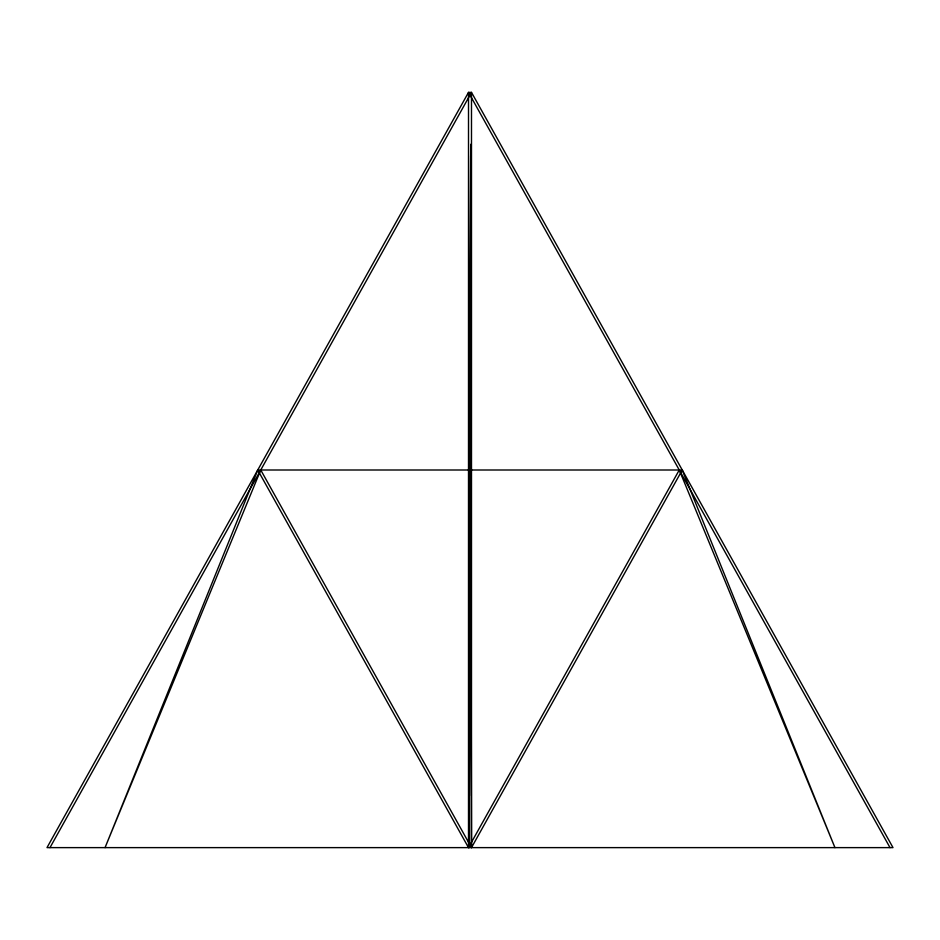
<?xml version="1.0" encoding="UTF-8"?>
<svg xmlns="http://www.w3.org/2000/svg" width="940" height="940" viewBox="0 0 940 940"><rect width="100%" height="100%" fill="white"/><g stroke="black" fill="none" stroke-linecap="round" stroke-linejoin="round"><path stroke-width="1.41" d="M469.33 795.71L470.717 144.29L469.33 470L469.33 847.622M469.389 795.792L470.658 470L470.658 155.782M257.748 470L105.057 847.622L260.744 470L471.492 847.622L682.252 470L257.748 470L468.508 847.622L679.256 470L834.943 847.622L682.252 470M49.985 847.622L471.492 92.379L468.508 92.379L47 847.622L893 847.622L471.492 92.379L471.492 847.622L470.846 470M890.016 847.622L468.508 92.379L468.508 847.622"/></g></svg>
